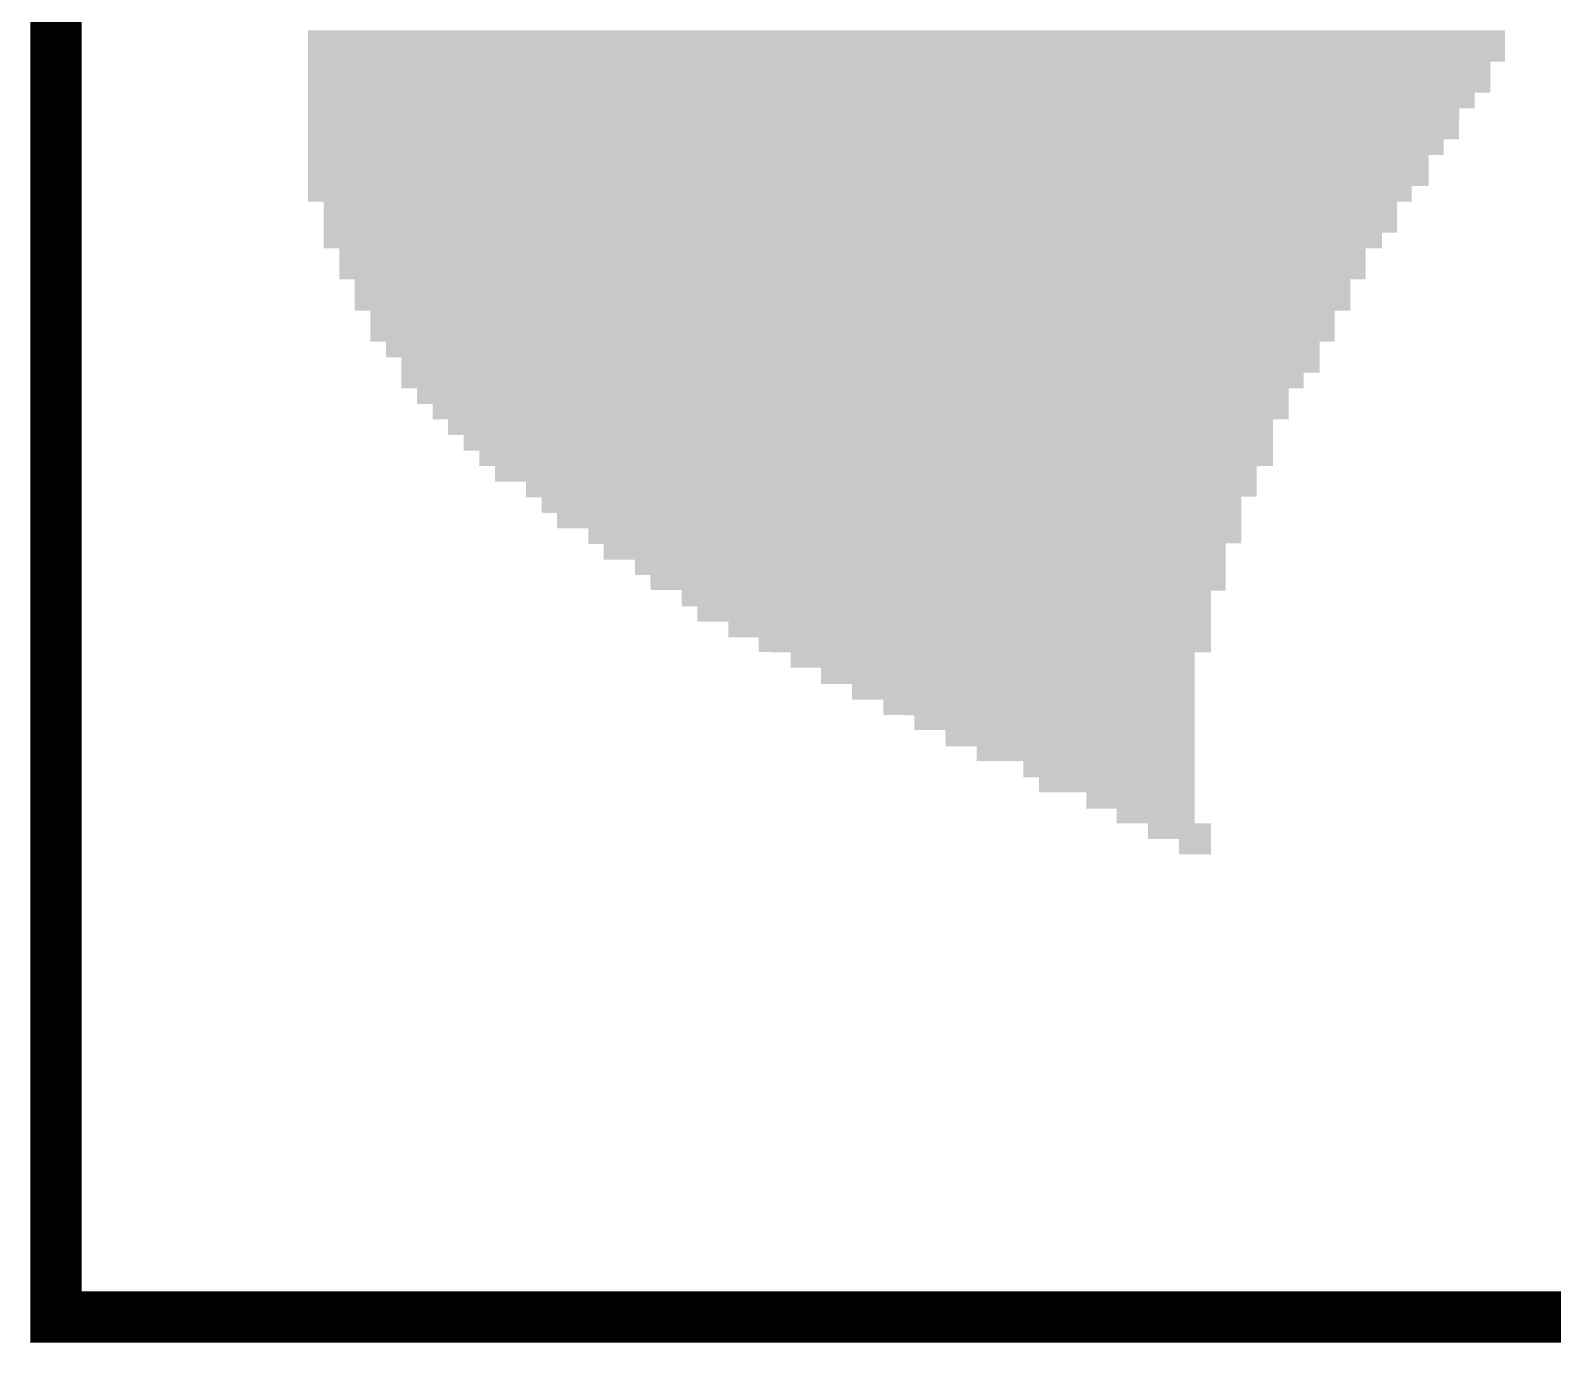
# Model space of a CAD drawing. Extents: x -0.1 to 52.1, y -0.1 to 28.5.
# Drawn here: x -0.035 to 2.019, y 24.965 to 26.736 of the extents above; entities that cross this region are included whole.
import ezdxf

# ---------------------------------------------------------------- set-up
doc = ezdxf.new("R2010")
doc.units = 0
doc.layers.add('07_ASSY1_GBR', color=7, linetype='CONTINUOUS')

msp = doc.modelspace()

# ---------------------------------------------------------------- linework, layer by layer
at = {"layer": '07_ASSY1_GBR', "const_width": 0.06909}
msp.add_lwpolyline([(16.66, 28.454), (0, 28.454), (0, 25), (16.66, 25)], dxfattribs=at)
at = {"layer": '07_ASSY1_GBR'}
for points in [[(0.34002, 26.735852), (0.34002, 26.73598), (1.955, 26.735852), (1.955128, 26.73598)], [(0.34002, 26.694054), (0.34002, 26.735852), (1.95498, 26.694054), (1.955, 26.735852)], [(0.34002, 26.694), (0.34002, 26.694054), (1.954926, 26.694), (1.95498, 26.694054)], [(0.34002, 26.69398), (0.34002, 26.694), (1.935128, 26.69398), (1.954926, 26.694)], [(0.34002, 26.693852), (0.34002, 26.69398), (1.935, 26.693852), (1.935128, 26.69398)], [(0.34002, 26.652054), (0.34002, 26.693852), (1.93498, 26.652054), (1.935, 26.693852)], [(0.34002, 26.652), (0.34002, 26.652054), (1.934926, 26.652), (1.93498, 26.652054)], [(0.34002, 26.65198), (0.34002, 26.652), (1.914128, 26.65198), (1.934926, 26.652)], [(0.34002, 26.651852), (0.34002, 26.65198), (1.914, 26.651852), (1.914128, 26.65198)], [(0.34002, 26.631054), (0.34002, 26.651852), (1.91398, 26.631054), (1.914, 26.651852)], [(0.34002, 26.631), (0.34002, 26.631054), (1.913926, 26.631), (1.91398, 26.631054)], [(0.34002, 26.63098), (0.34002, 26.631), (1.893128, 26.63098), (1.913926, 26.631)], [(0.34002, 26.630852), (0.34002, 26.63098), (1.893, 26.630852), (1.893128, 26.63098)], [(0.34002, 26.589054), (0.34002, 26.630852), (1.89298, 26.589054), (1.893, 26.630852)], [(0.34002, 26.589), (0.34002, 26.589054), (1.892926, 26.589), (1.89298, 26.589054)], [(0.34002, 26.58898), (0.34002, 26.589), (1.872128, 26.58898), (1.892926, 26.589)], [(0.34002, 26.588852), (0.34002, 26.58898), (1.872, 26.588852), (1.872128, 26.58898)], [(0.34002, 26.568054), (0.34002, 26.588852), (1.87198, 26.568054), (1.872, 26.588852)], [(0.34002, 26.568), (0.34002, 26.568054), (1.871926, 26.568), (1.87198, 26.568054)], [(0.34002, 26.56798), (0.34002, 26.568), (1.852128, 26.56798), (1.871926, 26.568)], [(0.34002, 26.567852), (0.34002, 26.56798), (1.852, 26.567852), (1.852128, 26.56798)], [(0.34002, 26.526054), (0.34002, 26.567852), (1.85198, 26.526054), (1.852, 26.567852)], [(0.34002, 26.526), (0.34002, 26.526054), (1.851926, 26.526), (1.85198, 26.526054)], [(0.34002, 26.52598), (0.34002, 26.526), (1.829128, 26.52598), (1.851926, 26.526)], [(0.34002, 26.525852), (0.34002, 26.52598), (1.829, 26.525852), (1.829128, 26.52598)], [(0.34002, 26.505054), (0.34002, 26.525852), (1.82898, 26.505054), (1.829, 26.525852)], [(0.340074, 26.505), (0.34002, 26.505054), (1.828926, 26.505), (1.82898, 26.505054)], [(0.360872, 26.50498), (0.360852, 26.505), (1.809128, 26.50498), (1.828926, 26.505)], [(0.36098, 26.504872), (0.360872, 26.50498), (1.80902, 26.504872), (1.809128, 26.50498)], [(0.360982, 26.504852), (0.36098, 26.504872), (1.809, 26.504852), (1.80902, 26.504872)], [(0.360994, 26.463054), (0.360982, 26.504852), (1.80898, 26.463054), (1.809, 26.504852)], [(0.360994, 26.463), (0.360994, 26.463054), (1.808926, 26.463), (1.80898, 26.463054)], [(0.360994, 26.46298), (0.360994, 26.463), (1.789128, 26.46298), (1.808926, 26.463)], [(0.360994, 26.462852), (0.360994, 26.46298), (1.789, 26.462852), (1.789128, 26.46298)], [(0.361, 26.442074), (0.360994, 26.462852), (1.78898, 26.442074), (1.789, 26.462852)], [(0.36102, 26.442054), (0.361, 26.442074), (1.78898, 26.442054), (1.78898, 26.442074)], [(0.361054, 26.44202), (0.36102, 26.442054), (1.788946, 26.44202), (1.78898, 26.442054)], [(0.381852, 26.442), (0.361054, 26.44202), (1.788926, 26.442), (1.788946, 26.44202)], [(0.381872, 26.44198), (0.381852, 26.442), (1.767128, 26.44198), (1.788926, 26.442)], [(0.38198, 26.441872), (0.381872, 26.44198), (1.76702, 26.441872), (1.767128, 26.44198)], [(0.381982, 26.441852), (0.38198, 26.441872), (1.767, 26.441852), (1.76702, 26.441872)], [(0.382, 26.400074), (0.381982, 26.441852), (1.76698, 26.400074), (1.767, 26.441852)], [(0.38202, 26.400054), (0.382, 26.400074), (1.76698, 26.400054), (1.76698, 26.400074)], [(0.382054, 26.40002), (0.38202, 26.400054), (1.766946, 26.40002), (1.76698, 26.400054)], [(0.402852, 26.4), (0.382054, 26.40002), (1.766926, 26.4), (1.766946, 26.40002)], [(0.402872, 26.39998), (0.402852, 26.4), (1.746128, 26.39998), (1.766926, 26.4)], [(0.40298, 26.399872), (0.402872, 26.39998), (1.74602, 26.399872), (1.746128, 26.39998)], [(0.402982, 26.399852), (0.40298, 26.399872), (1.746, 26.399852), (1.74602, 26.399872)], [(0.403, 26.358074), (0.402982, 26.399852), (1.74598, 26.358074), (1.746, 26.399852)], [(0.40302, 26.358054), (0.403, 26.358074), (1.74598, 26.358054), (1.74598, 26.358074)], [(0.403054, 26.35802), (0.40302, 26.358054), (1.745946, 26.35802), (1.74598, 26.358054)], [(0.423852, 26.358), (0.403054, 26.35802), (1.745926, 26.358), (1.745946, 26.35802)], [(0.423872, 26.35798), (0.423852, 26.358), (1.725128, 26.35798), (1.745926, 26.358)], [(0.42398, 26.357872), (0.423872, 26.35798), (1.72502, 26.357872), (1.725128, 26.35798)], [(0.423982, 26.357852), (0.42398, 26.357872), (1.725, 26.357852), (1.72502, 26.357872)], [(0.424, 26.316074), (0.423982, 26.357852), (1.72498, 26.316074), (1.725, 26.357852)], [(0.42402, 26.316054), (0.424, 26.316074), (1.72498, 26.316054), (1.72498, 26.316074)], [(0.424054, 26.31602), (0.42402, 26.316054), (1.724946, 26.31602), (1.72498, 26.316054)], [(0.444852, 26.316), (0.424054, 26.31602), (1.724926, 26.316), (1.724946, 26.31602)], [(0.444872, 26.31598), (0.444852, 26.316), (1.705128, 26.31598), (1.724926, 26.316)], [(0.44498, 26.315872), (0.444872, 26.31598), (1.70502, 26.315872), (1.705128, 26.31598)], [(0.444982, 26.315852), (0.44498, 26.315872), (1.705, 26.315852), (1.70502, 26.315872)], [(0.445, 26.295074), (0.444982, 26.315852), (1.70499, 26.295074), (1.705, 26.315852)], [(0.445054, 26.29502), (0.445, 26.295074), (1.70499, 26.29502), (1.70499, 26.295074)], [(0.465852, 26.295), (0.445054, 26.29502), (1.70499, 26.295), (1.70499, 26.29502)], [(0.46598, 26.294872), (0.465852, 26.295), (1.704988, 26.294872), (1.70499, 26.295)], [(0.46599, 26.274054), (0.46598, 26.294872), (1.70498, 26.274054), (1.704988, 26.294872)], [(0.46599, 26.274), (0.46599, 26.274054), (1.704926, 26.274), (1.70498, 26.274054)], [(0.46599, 26.27398), (0.46599, 26.274), (1.683128, 26.27398), (1.704926, 26.274)], [(0.465992, 26.273852), (0.46599, 26.27398), (1.683, 26.273852), (1.683128, 26.27398)], [(0.466, 26.253074), (0.465992, 26.273852), (1.68298, 26.253074), (1.683, 26.273852)], [(0.46602, 26.253054), (0.466, 26.253074), (1.68298, 26.253054), (1.68298, 26.253074)], [(0.466054, 26.25302), (0.46602, 26.253054), (1.682946, 26.25302), (1.68298, 26.253054)], [(0.486852, 26.253), (0.466054, 26.25302), (1.682926, 26.253), (1.682946, 26.25302)], [(0.486872, 26.25298), (0.486852, 26.253), (1.663128, 26.25298), (1.682926, 26.253)], [(0.48698, 26.252872), (0.486872, 26.25298), (1.66302, 26.252872), (1.663128, 26.25298)], [(0.486982, 26.252852), (0.48698, 26.252872), (1.663, 26.252852), (1.66302, 26.252872)], [(0.487, 26.232074), (0.486982, 26.252852), (1.66299, 26.232074), (1.663, 26.252852)], [(0.487054, 26.23202), (0.487, 26.232074), (1.66299, 26.23202), (1.66299, 26.232074)], [(0.507852, 26.232), (0.487054, 26.23202), (1.66299, 26.232), (1.66299, 26.23202)], [(0.50798, 26.231872), (0.507852, 26.232), (1.662988, 26.231872), (1.66299, 26.232)], [(0.508, 26.211074), (0.50798, 26.231872), (1.66298, 26.211074), (1.662988, 26.231872)], [(0.50802, 26.211054), (0.508, 26.211074), (1.66298, 26.211054), (1.66298, 26.211074)], [(0.508054, 26.21102), (0.50802, 26.211054), (1.662946, 26.21102), (1.66298, 26.211054)], [(0.528852, 26.211), (0.508054, 26.21102), (1.662926, 26.211), (1.662946, 26.21102)], [(0.528872, 26.21098), (0.528852, 26.211), (1.642128, 26.21098), (1.662926, 26.211)], [(0.52898, 26.210872), (0.528872, 26.21098), (1.64202, 26.210872), (1.642128, 26.21098)], [(0.528982, 26.210852), (0.52898, 26.210872), (1.642, 26.210852), (1.64202, 26.210872)], [(0.529, 26.190074), (0.528982, 26.210852), (1.641992, 26.190074), (1.642, 26.210852)], [(0.529054, 26.19002), (0.529, 26.190074), (1.641992, 26.19002), (1.641992, 26.190074)], [(0.549852, 26.19), (0.529054, 26.19002), (1.641992, 26.19), (1.641992, 26.19002)], [(0.54998, 26.189872), (0.549852, 26.19), (1.641992, 26.189872), (1.641992, 26.19)], [(0.55, 26.169074), (0.54998, 26.189872), (1.641986, 26.169074), (1.641992, 26.189872)], [(0.550054, 26.16902), (0.55, 26.169074), (1.641986, 26.16902), (1.641986, 26.169074)], [(0.570852, 26.169), (0.550054, 26.16902), (1.641986, 26.169), (1.641986, 26.16902)], [(0.57098, 26.168872), (0.570852, 26.169), (1.641986, 26.168872), (1.641986, 26.169)], [(0.571, 26.148074), (0.57098, 26.168872), (1.64198, 26.148074), (1.641986, 26.168872)], [(0.57102, 26.148054), (0.571, 26.148074), (1.64198, 26.148054), (1.64198, 26.148074)], [(0.571054, 26.14802), (0.57102, 26.148054), (1.641946, 26.14802), (1.64198, 26.148054)], [(0.591852, 26.148), (0.571054, 26.14802), (1.641926, 26.148), (1.641946, 26.14802)], [(0.591872, 26.14798), (0.591852, 26.148), (1.620128, 26.14798), (1.641926, 26.148)], [(0.59198, 26.147872), (0.591872, 26.14798), (1.62002, 26.147872), (1.620128, 26.14798)], [(0.591982, 26.147852), (0.59198, 26.147872), (1.62, 26.147852), (1.62002, 26.147872)], [(0.592, 26.127074), (0.591982, 26.147852), (1.619988, 26.127074), (1.62, 26.147852)], [(0.592054, 26.12702), (0.592, 26.127074), (1.619988, 26.12702), (1.619988, 26.127074)], [(0.633852, 26.127), (0.592054, 26.12702), (1.619988, 26.127), (1.619988, 26.12702)], [(0.63398, 26.126872), (0.633852, 26.127), (1.619988, 26.126872), (1.619988, 26.127)], [(0.634, 26.107054), (0.63398, 26.126872), (1.61998, 26.107054), (1.619988, 26.126872)], [(0.634, 26.107), (0.634, 26.107054), (1.619926, 26.107), (1.61998, 26.107054)], [(0.634, 26.10698), (0.634, 26.107), (1.599128, 26.10698), (1.619926, 26.107)], [(0.634, 26.106852), (0.634, 26.10698), (1.599, 26.106852), (1.599128, 26.10698)], [(0.634, 26.106074), (0.634, 26.106852), (1.598998, 26.106074), (1.599, 26.106852)], [(0.634054, 26.10602), (0.634, 26.106074), (1.598998, 26.10602), (1.598998, 26.106074)], [(0.654852, 26.106), (0.634054, 26.10602), (1.598998, 26.106), (1.598998, 26.10602)], [(0.65498, 26.105872), (0.654852, 26.106), (1.598998, 26.105872), (1.598998, 26.106)], [(0.655, 26.085074), (0.65498, 26.105872), (1.598992, 26.085074), (1.598998, 26.105872)], [(0.655054, 26.08502), (0.655, 26.085074), (1.598992, 26.08502), (1.598992, 26.085074)], [(0.675852, 26.085), (0.655054, 26.08502), (1.598992, 26.085), (1.598992, 26.08502)], [(0.67598, 26.084872), (0.675852, 26.085), (1.598992, 26.084872), (1.598992, 26.085)], [(0.676, 26.064074), (0.67598, 26.084872), (1.598986, 26.064074), (1.598992, 26.084872)], [(0.676054, 26.06402), (0.676, 26.064074), (1.598986, 26.06402), (1.598986, 26.064074)], [(0.717852, 26.064), (0.676054, 26.06402), (1.598986, 26.064), (1.598986, 26.06402)], [(0.71798, 26.063872), (0.717852, 26.064), (1.598986, 26.063872), (1.598986, 26.064)], [(0.718, 26.044054), (0.71798, 26.063872), (1.59898, 26.044054), (1.598986, 26.063872)], [(0.718, 26.044), (0.718, 26.044054), (1.598926, 26.044), (1.59898, 26.044054)], [(0.718, 26.04398), (0.718, 26.044), (1.578128, 26.04398), (1.598926, 26.044)], [(0.718, 26.043852), (0.718, 26.04398), (1.578, 26.043852), (1.578128, 26.04398)], [(0.718, 26.043074), (0.718, 26.043852), (1.577998, 26.043074), (1.578, 26.043852)], [(0.718054, 26.04302), (0.718, 26.043074), (1.577998, 26.04302), (1.577998, 26.043074)], [(0.738852, 26.043), (0.718054, 26.04302), (1.577998, 26.043), (1.577998, 26.04302)], [(0.73898, 26.042872), (0.738852, 26.043), (1.577998, 26.042872), (1.577998, 26.043)], [(0.739, 26.022074), (0.73898, 26.042872), (1.577992, 26.022074), (1.577998, 26.042872)], [(0.739054, 26.02202), (0.739, 26.022074), (1.577992, 26.02202), (1.577992, 26.022074)], [(0.780852, 26.022), (0.739054, 26.02202), (1.577992, 26.022), (1.577992, 26.02202)], [(0.78098, 26.021872), (0.780852, 26.022), (1.577992, 26.021872), (1.577992, 26.022)], [(0.781, 26.001074), (0.78098, 26.021872), (1.577986, 26.001074), (1.577992, 26.021872)], [(0.781054, 26.00102), (0.781, 26.001074), (1.577986, 26.00102), (1.577986, 26.001074)], [(0.801852, 26.001), (0.781054, 26.00102), (1.577986, 26.001), (1.577986, 26.00102)], [(0.80198, 26.000872), (0.801852, 26.001), (1.577986, 26.000872), (1.577986, 26.001)], [(0.802, 25.981074), (0.80198, 26.000872), (1.57798, 25.981074), (1.577986, 26.000872)], [(0.802054, 25.98102), (0.802, 25.981074), (1.57798, 25.98102), (1.57798, 25.981074)], [(0.843852, 25.981), (0.802054, 25.98102), (1.57798, 25.981), (1.57798, 25.98102)], [(0.84398, 25.980872), (0.843852, 25.981), (1.57798, 25.980872), (1.57798, 25.981)], [(0.843982, 25.980054), (0.84398, 25.980872), (1.57798, 25.980054), (1.57798, 25.980872)], [(0.843982, 25.98), (0.843982, 25.980054), (1.577926, 25.98), (1.57798, 25.980054)], [(0.843982, 25.97998), (0.843982, 25.98), (1.558128, 25.97998), (1.577926, 25.98)], [(0.843982, 25.979852), (0.843982, 25.97998), (1.558, 25.979852), (1.558128, 25.97998)], [(0.844, 25.959074), (0.843982, 25.979852), (1.557994, 25.959074), (1.558, 25.979852)], [(0.844054, 25.95902), (0.844, 25.959074), (1.557994, 25.95902), (1.557994, 25.959074)], [(0.864852, 25.959), (0.844054, 25.95902), (1.557994, 25.959), (1.557994, 25.95902)], [(0.86498, 25.958872), (0.864852, 25.959), (1.557994, 25.958872), (1.557994, 25.959)], [(0.865, 25.938074), (0.86498, 25.958872), (1.557988, 25.938074), (1.557994, 25.958872)], [(0.865054, 25.93802), (0.865, 25.938074), (1.557988, 25.93802), (1.557988, 25.938074)], [(0.906852, 25.938), (0.865054, 25.93802), (1.557988, 25.938), (1.557988, 25.93802)], [(0.90698, 25.937872), (0.906852, 25.938), (1.557988, 25.937872), (1.557988, 25.938)], [(0.907, 25.917074), (0.90698, 25.937872), (1.557984, 25.917074), (1.557988, 25.937872)], [(0.907054, 25.91702), (0.907, 25.917074), (1.557984, 25.91702), (1.557984, 25.917074)], [(0.947852, 25.917), (0.907054, 25.91702), (1.557984, 25.917), (1.557984, 25.91702)], [(0.94798, 25.916872), (0.947852, 25.917), (1.557984, 25.916872), (1.557984, 25.917)], [(0.948, 25.897074), (0.94798, 25.916872), (1.55798, 25.897074), (1.557984, 25.916872)], [(0.94802, 25.897054), (0.948, 25.897074), (1.55798, 25.897054), (1.55798, 25.897074)], [(0.948054, 25.89702), (0.94802, 25.897054), (1.557946, 25.89702), (1.55798, 25.897054)], [(0.990852, 25.897), (0.948054, 25.89702), (1.557926, 25.897), (1.557946, 25.89702)], [(0.990872, 25.89698), (0.990852, 25.897), (1.536128, 25.89698), (1.557926, 25.897)], [(0.99098, 25.896872), (0.990872, 25.89698), (1.53602, 25.896872), (1.536128, 25.89698)], [(0.990982, 25.896852), (0.99098, 25.896872), (1.536, 25.896852), (1.53602, 25.896872)], [(0.991, 25.876074), (0.990982, 25.896852), (1.536002, 25.876074), (1.536, 25.896852)], [(0.991054, 25.87602), (0.991, 25.876074), (1.536002, 25.87602), (1.536002, 25.876074)], [(1.031852, 25.876), (0.991054, 25.87602), (1.536002, 25.876), (1.536002, 25.87602)], [(1.03198, 25.875872), (1.031852, 25.876), (1.536002, 25.875872), (1.536002, 25.876)], [(1.032, 25.854074), (1.03198, 25.875872), (1.536004, 25.854074), (1.536002, 25.875872)], [(1.032054, 25.85402), (1.032, 25.854074), (1.536004, 25.85402), (1.536004, 25.854074)], [(1.073852, 25.854), (1.032054, 25.85402), (1.536004, 25.854), (1.536004, 25.85402)], [(1.07398, 25.853872), (1.073852, 25.854), (1.536004, 25.853872), (1.536004, 25.854)], [(1.074, 25.833074), (1.07398, 25.853872), (1.536006, 25.833074), (1.536004, 25.853872)], [(1.074054, 25.83302), (1.074, 25.833074), (1.536006, 25.83302), (1.536006, 25.833074)], [(1.115852, 25.833), (1.074054, 25.83302), (1.536006, 25.833), (1.536006, 25.83302)], [(1.11598, 25.832872), (1.115852, 25.833), (1.536006, 25.832872), (1.536006, 25.833)], [(1.116, 25.812074), (1.11598, 25.832872), (1.536008, 25.812074), (1.536006, 25.832872)], [(1.116054, 25.81202), (1.116, 25.812074), (1.536008, 25.81202), (1.536008, 25.812074)], [(1.157852, 25.812), (1.116054, 25.81202), (1.536008, 25.812), (1.536008, 25.81202)], [(1.15798, 25.811872), (1.157852, 25.812), (1.536008, 25.811872), (1.536008, 25.812)], [(1.158, 25.792074), (1.15798, 25.811872), (1.53601, 25.792074), (1.536008, 25.811872)], [(1.158054, 25.79202), (1.158, 25.792074), (1.53601, 25.79202), (1.53601, 25.792074)], [(1.199852, 25.792), (1.158054, 25.79202), (1.53601, 25.792), (1.53601, 25.79202)], [(1.19998, 25.791872), (1.199852, 25.792), (1.53601, 25.791872), (1.53601, 25.792)], [(1.2, 25.770074), (1.19998, 25.791872), (1.536012, 25.770074), (1.53601, 25.791872)], [(1.200054, 25.77002), (1.2, 25.770074), (1.536012, 25.77002), (1.536012, 25.770074)], [(1.241852, 25.77), (1.200054, 25.77002), (1.536012, 25.77), (1.536012, 25.77002)], [(1.24198, 25.769872), (1.241852, 25.77), (1.536012, 25.769872), (1.536012, 25.77)], [(1.242, 25.750074), (1.24198, 25.769872), (1.536014, 25.750074), (1.536012, 25.769872)], [(1.242054, 25.75002), (1.242, 25.750074), (1.536014, 25.75002), (1.536014, 25.750074)], [(1.304852, 25.75), (1.242054, 25.75002), (1.536014, 25.75), (1.536014, 25.75002)], [(1.30498, 25.749872), (1.304852, 25.75), (1.536014, 25.749872), (1.536014, 25.75)], [(1.305, 25.728074), (1.30498, 25.749872), (1.536016, 25.728074), (1.536014, 25.749872)], [(1.305054, 25.72802), (1.305, 25.728074), (1.536016, 25.72802), (1.536016, 25.728074)], [(1.325852, 25.728), (1.305054, 25.72802), (1.536016, 25.728), (1.536016, 25.72802)], [(1.32598, 25.727872), (1.325852, 25.728), (1.536016, 25.727872), (1.536016, 25.728)], [(1.326, 25.708074), (1.32598, 25.727872), (1.536018, 25.708074), (1.536016, 25.727872)], [(1.326054, 25.70802), (1.326, 25.708074), (1.536018, 25.70802), (1.536018, 25.708074)], [(1.389852, 25.708), (1.326054, 25.70802), (1.536018, 25.708), (1.536018, 25.70802)], [(1.38998, 25.707872), (1.389852, 25.708), (1.536018, 25.707872), (1.536018, 25.708)], [(1.39, 25.686074), (1.38998, 25.707872), (1.53602, 25.686074), (1.536018, 25.707872)], [(1.390054, 25.68602), (1.39, 25.686074), (1.53602, 25.68602), (1.53602, 25.686074)], [(1.430852, 25.686), (1.390054, 25.68602), (1.53602, 25.686), (1.53602, 25.68602)], [(1.43098, 25.685872), (1.430852, 25.686), (1.53602, 25.685872), (1.53602, 25.686)], [(1.431, 25.666128), (1.43098, 25.685872), (1.53602, 25.666128), (1.53602, 25.685872)], [(1.431, 25.666074), (1.431, 25.666128), (1.536074, 25.666074), (1.53602, 25.666128)], [(1.431054, 25.66602), (1.431, 25.666074), (1.536128, 25.66602), (1.536074, 25.666074)], [(1.472852, 25.666), (1.431054, 25.66602), (1.536148, 25.666), (1.536128, 25.66602)], [(1.472872, 25.66598), (1.472852, 25.666), (1.557946, 25.66598), (1.536148, 25.666)], [(1.472924, 25.665928), (1.472872, 25.66598), (1.558, 25.665928), (1.557946, 25.66598)], [(1.47298, 25.665872), (1.472924, 25.665928), (1.557998, 25.665872), (1.558, 25.665928)], [(1.473, 25.645074), (1.47298, 25.665872), (1.55799, 25.645074), (1.557998, 25.665872)], [(1.473054, 25.64502), (1.473, 25.645074), (1.55799, 25.64502), (1.55799, 25.645074)], [(1.514852, 25.645), (1.473054, 25.64502), (1.55799, 25.645), (1.55799, 25.64502)], [(1.51498, 25.644872), (1.514852, 25.645), (1.557988, 25.644872), (1.55799, 25.645)], [(1.515, 25.624074), (1.51498, 25.644872), (1.55798, 25.624074), (1.557988, 25.644872)], [(1.51502, 25.624054), (1.515, 25.624074), (1.55798, 25.624054), (1.55798, 25.624074)], [(1.515054, 25.62402), (1.51502, 25.624054), (1.557946, 25.62402), (1.55798, 25.624054)], [(1.557928, 25.624), (1.515054, 25.62402), (1.557928, 25.624), (1.557946, 25.62402)]]:
    msp.add_solid(points, dxfattribs=at)

doc.saveas('drawing.dxf')
